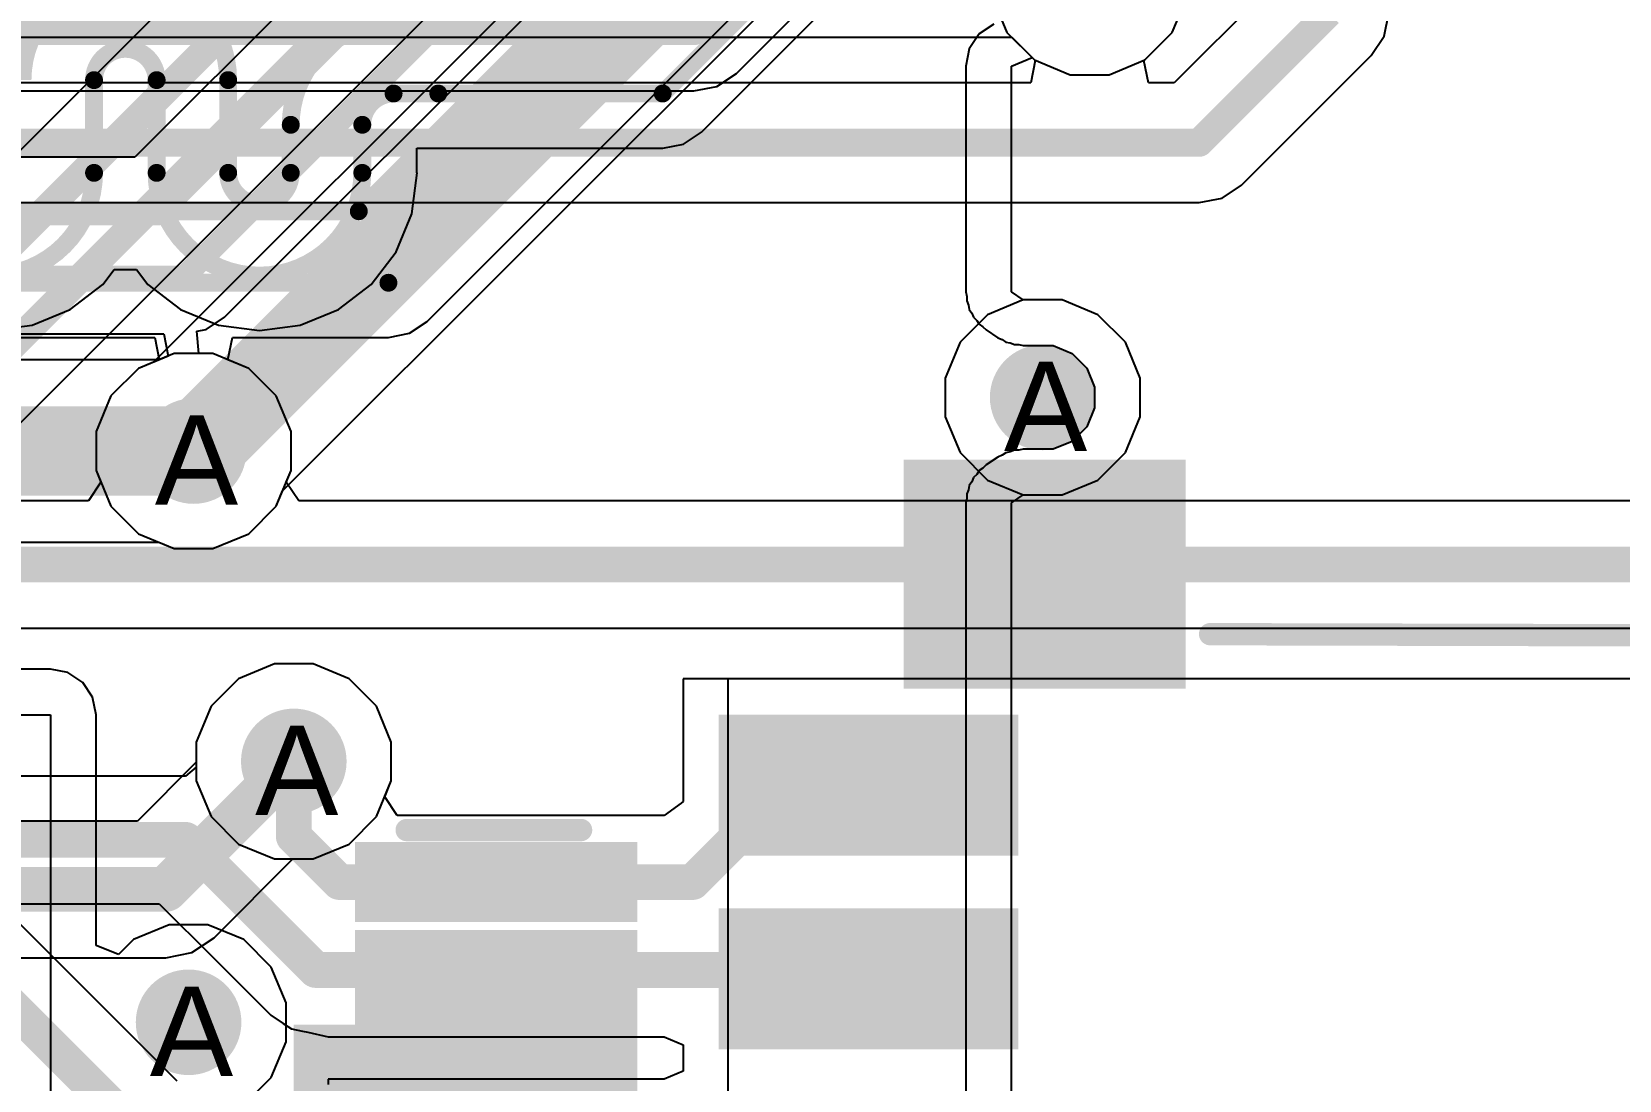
# Model space of a CAD drawing. Header units: inches. Extents: x 0 to 5271, y 0 to 5417.
# Drawn here: x 130.17 to 139.19, y 66.3 to 72.26 of the extents above; entities that cross this region are included whole.
import ezdxf

# ---------------------------------------------------------------- set-up
doc = ezdxf.new("R2010")
doc.units = ezdxf.units.IN
for name, color, linetype in [('Bottom Layer', 5, 'Continuous'), ('Bottom Overlay', 54, 'Continuous'), ('Bottom Paste', 16, 'Continuous'), ('Bottom Solder', 6, 'Continuous'), ('Drill Drawing', 1, 'Continuous'), ('L2_GND1', 16, 'Continuous'), ('L3_SIG1', 76, 'Continuous'), ('L4_PWR', 90, 'Continuous'), ('L5_GND2', 156, 'Continuous'), ('L6_SIG2', 130, 'Continuous'), ('L7_GND3', 216, 'Continuous'), ('Top Layer', 1, 'Continuous'), ('Via Holes', 16, 'Continuous')]:
    doc.layers.add(name, color=color, linetype=linetype)
doc.styles.add('Arial', font='', dxfattribs={"height": 0.2})
doc.styles.get('Arial').set_extended_font_data('Arial')

# ---------------------------------------------------------------- blocks, each defined once
blk = doc.blocks.new('U_DFN2510_10_B_422')
at = {"layer": 'Bottom Layer'}
for points in [[(-0.7, 1.125), (-0.075, 1.125), (-0.075, 0.875), (-0.7, 0.875)], [(0.075, 1.125), (0.7, 1.125), (0.7, 0.875), (0.075, 0.875)], [(-0.7, 0.625), (-0.075, 0.625), (-0.075, 0.375), (-0.7, 0.375)], [(0.075, 0.625), (0.7, 0.625), (0.7, 0.375), (0.075, 0.375)], [(-0.7, 0.225), (-0.075, 0.225), (-0.075, -0.225), (-0.7, -0.225)], [(0.075, 0.225), (0.7, 0.225), (0.7, -0.225), (0.075, -0.225)], [(-0.7, -0.375), (-0.075, -0.375), (-0.075, -0.625), (-0.7, -0.625)], [(0.075, -0.375), (0.7, -0.375), (0.7, -0.625), (0.075, -0.625)], [(-0.7, -0.875), (-0.075, -0.875), (-0.075, -1.125), (-0.7, -1.125)], [(0.075, -0.875), (0.7, -0.875), (0.7, -1.125), (0.075, -1.125)]]:
    blk.add_hatch(color=5, dxfattribs=at).paths.add_polyline_path(points)
at = {"layer": 'Bottom Paste'}
for points in [[(-0.7, 1.125), (-0.075, 1.125), (-0.075, 0.875), (-0.7, 0.875)], [(0.075, 1.125), (0.7, 1.125), (0.7, 0.875), (0.075, 0.875)], [(-0.7, 0.625), (-0.075, 0.625), (-0.075, 0.375), (-0.7, 0.375)], [(0.075, 0.625), (0.7, 0.625), (0.7, 0.375), (0.075, 0.375)], [(-0.7, 0.225), (-0.075, 0.225), (-0.075, -0.225), (-0.7, -0.225)], [(0.075, 0.225), (0.7, 0.225), (0.7, -0.225), (0.075, -0.225)], [(-0.7, -0.375), (-0.075, -0.375), (-0.075, -0.625), (-0.7, -0.625)], [(0.075, -0.375), (0.7, -0.375), (0.7, -0.625), (0.075, -0.625)], [(-0.7, -0.875), (-0.075, -0.875), (-0.075, -1.125), (-0.7, -1.125)], [(0.075, -0.875), (0.7, -0.875), (0.7, -1.125), (0.075, -1.125)]]:
    blk.add_hatch(color=16, dxfattribs=at).paths.add_polyline_path(points)
at = {"layer": 'Bottom Solder'}
for points in [[(-0.8016, 1.2266), (0.0266, 1.2266), (0.0266, 0.7734), (-0.8016, 0.7734)], [(-0.0266, 1.2266), (0.8016, 1.2266), (0.8016, 0.7734), (-0.0266, 0.7734)], [(-0.8016, 0.7266), (0.0266, 0.7266), (0.0266, 0.2734), (-0.8016, 0.2734)], [(-0.0266, 0.7266), (0.8016, 0.7266), (0.8016, 0.2734), (-0.0266, 0.2734)], [(-0.8016, 0.3266), (0.0266, 0.3266), (0.0266, -0.3266), (-0.8016, -0.3266)], [(-0.0266, 0.3266), (0.8016, 0.3266), (0.8016, -0.3266), (-0.0266, -0.3266)], [(-0.8016, -0.2734), (0.0266, -0.2734), (0.0266, -0.7266), (-0.8016, -0.7266)], [(-0.0266, -0.2734), (0.8016, -0.2734), (0.8016, -0.7266), (-0.0266, -0.7266)], [(-0.8016, -0.7734), (0.0266, -0.7734), (0.0266, -1.2266), (-0.8016, -1.2266)], [(-0.0266, -0.7734), (0.8016, -0.7734), (0.8016, -1.2266), (-0.0266, -1.2266)]]:
    blk.add_hatch(color=6, dxfattribs=at).paths.add_polyline_path(points)
at = {"layer": 'Bottom Overlay'}
for points in [[(-0.508, 1.2954, 0.127, 0.127, 0), (0.4826, 1.2954, 0.127, 0.127, 0)], [(-1.0414, -1.1684, 0.2, 0.2, 0), (-1.0414, -0.8636, 0.2, 0.2, 0)], [(-1.0414, -0.8636, 0.2, 0.2, 0), (-0.889, -1.016, 0.2, 0.2, 0)], [(-1.0414, -1.1684, 0.2, 0.2, 0), (-0.889, -1.016, 0.2, 0.2, 0)], [(-0.508, -1.2954, 0.127, 0.127, 0), (0.4826, -1.2954, 0.127, 0.127, 0)]]:
    blk.add_lwpolyline(points, format="xyseb", dxfattribs=at)
for points in [[(-0.5398, 1.2954, 0.0635, 0.0635, 1), (-0.4763, 1.2954, 0.0635, 0.0635, 1)], [(0.4508, 1.2954, 0.0635, 0.0635, 1), (0.5143, 1.2954, 0.0635, 0.0635, 1)], [(-1.0914, -0.8636, 0.1, 0.1, 1), (-0.9914, -0.8636, 0.1, 0.1, 1)], [(-1.0914, -0.8636, 0.1, 0.1, 1), (-0.9914, -0.8636, 0.1, 0.1, 1)], [(-0.939, -1.016, 0.1, 0.1, 1), (-0.839, -1.016, 0.1, 0.1, 1)], [(-0.939, -1.016, 0.1, 0.1, 1), (-0.839, -1.016, 0.1, 0.1, 1)], [(-1.0914, -1.1684, 0.1, 0.1, 1), (-0.9914, -1.1684, 0.1, 0.1, 1)], [(-1.0914, -1.1684, 0.1, 0.1, 1), (-0.9914, -1.1684, 0.1, 0.1, 1)], [(-0.5398, -1.2954, 0.0635, 0.0635, 1), (-0.4763, -1.2954, 0.0635, 0.0635, 1)], [(0.4508, -1.2954, 0.0635, 0.0635, 1), (0.5143, -1.2954, 0.0635, 0.0635, 1)]]:
    blk.add_lwpolyline(points, format="xyseb", close=True, dxfattribs=at)
blk = doc.blocks.new('TF_01A_B_532')
at = {"layer": 'Bottom Layer'}
for points in [[(-8.354, -3.55), (-7.154, -3.55), (-7.154, -5.05), (-8.354, -5.05)], [(-6.9038, -4.5), (-6.2038, -4.5), (-6.2038, -6.1), (-6.9038, -6.1)], [(-5.804, -4.5), (-5.104, -4.5), (-5.104, -6.1), (-5.804, -6.1)]]:
    blk.add_hatch(color=5, dxfattribs=at).paths.add_polyline_path(points)
at = {"layer": 'Bottom Paste'}
for points in [[(-8.354, -3.55), (-7.154, -3.55), (-7.154, -5.05), (-8.354, -5.05)], [(-6.9038, -4.5), (-6.2038, -4.5), (-6.2038, -6.1), (-6.9038, -6.1)], [(-5.804, -4.5), (-5.104, -4.5), (-5.104, -6.1), (-5.804, -6.1)]]:
    blk.add_hatch(color=16, dxfattribs=at).paths.add_polyline_path(points)
at = {"layer": 'Bottom Solder'}
for points in [[(-8.4048, -3.4992), (-7.1032, -3.4992), (-7.1032, -5.1008), (-8.4048, -5.1008)], [(-6.9546, -4.4492), (-6.153, -4.4492), (-6.153, -6.1508), (-6.9546, -6.1508)], [(-5.8548, -4.4492), (-5.0532, -4.4492), (-5.0532, -6.1508), (-5.8548, -6.1508)]]:
    blk.add_hatch(color=6, dxfattribs=at).paths.add_polyline_path(points)
at = {"layer": 'Bottom Overlay'}
blk.add_lwpolyline([(-7.4126, -3.3594, 0.127, 0.127, 0), (-7.3938, 4.018, 0.127, 0.127, 0)], format="xyseb", dxfattribs=at)
blk.add_lwpolyline([(-7.4444, -3.3594, 0.0635, 0.0635, 1), (-7.3809, -3.3594, 0.0635, 0.0635, 1)], format="xyseb", close=True, dxfattribs=at)

msp = doc.modelspace()

# ---------------------------------------------------------------- hatches: boundary and pattern name
at = {"layer": 'Bottom Layer'}
h = msp.add_hatch(color=5, dxfattribs=at)
edge = h.paths.add_edge_path()
edge.add_arc((135.9154, 70.1802), 0.3, 0, 360)
h = msp.add_hatch(color=5, dxfattribs=at)
edge = h.paths.add_edge_path()
edge.add_arc((131.0913, 69.8754), 0.3, 0, 360)
h = msp.add_hatch(color=5, dxfattribs=at)
edge = h.paths.add_edge_path()
edge.add_arc((131.6607, 68.1116), 0.3, 0, 360)
h = msp.add_hatch(color=5, dxfattribs=at)
edge = h.paths.add_edge_path()
edge.add_arc((131.063, 66.6288), 0.3, 0, 360)
msp.add_hatch(color=5, dxfattribs=at).paths.add_polyline_path([(131.6607, 66.2333), (133.1976, 66.2333), (133.1976, 66.6149), (131.6607, 66.6149)])
at = {"layer": 'L2_GND1'}
h = msp.add_hatch(color=16, dxfattribs=at)
edge = h.paths.add_edge_path()
edge.add_arc((135.9154, 70.1802), 0.3, 0, 360)
h = msp.add_hatch(color=16, dxfattribs=at)
edge = h.paths.add_edge_path()
edge.add_arc((131.0913, 69.8754), 0.3, 0, 360)
h = msp.add_hatch(color=16, dxfattribs=at)
edge = h.paths.add_edge_path()
edge.add_arc((131.6607, 68.1116), 0.3, 0, 360)
h = msp.add_hatch(color=16, dxfattribs=at)
edge = h.paths.add_edge_path()
edge.add_arc((131.063, 66.6288), 0.3, 0, 360)
at = {"layer": 'L3_SIG1'}
h = msp.add_hatch(color=76, dxfattribs=at)
edge = h.paths.add_edge_path()
edge.add_arc((135.9154, 70.1802), 0.3, 0, 360)
h = msp.add_hatch(color=76, dxfattribs=at)
edge = h.paths.add_edge_path()
edge.add_arc((131.0913, 69.8754), 0.3, 0, 360)
h = msp.add_hatch(color=76, dxfattribs=at)
edge = h.paths.add_edge_path()
edge.add_arc((131.6607, 68.1116), 0.3, 0, 360)
h = msp.add_hatch(color=76, dxfattribs=at)
edge = h.paths.add_edge_path()
edge.add_arc((131.063, 66.6288), 0.3, 0, 360)
at = {"layer": 'L4_PWR'}
h = msp.add_hatch(color=90, dxfattribs=at)
edge = h.paths.add_edge_path()
edge.add_arc((135.9154, 70.1802), 0.3, 0, 360)
h = msp.add_hatch(color=90, dxfattribs=at)
edge = h.paths.add_edge_path()
edge.add_arc((131.0913, 69.8754), 0.3, 0, 360)
h = msp.add_hatch(color=90, dxfattribs=at)
edge = h.paths.add_edge_path()
edge.add_arc((131.6607, 68.1116), 0.3, 0, 360)
h = msp.add_hatch(color=90, dxfattribs=at)
edge = h.paths.add_edge_path()
edge.add_arc((131.063, 66.6288), 0.3, 0, 360)
at = {"layer": 'L5_GND2'}
h = msp.add_hatch(color=156, dxfattribs=at)
edge = h.paths.add_edge_path()
edge.add_arc((135.9154, 70.1802), 0.3, 0, 360)
h = msp.add_hatch(color=156, dxfattribs=at)
edge = h.paths.add_edge_path()
edge.add_arc((131.0913, 69.8754), 0.3, 0, 360)
h = msp.add_hatch(color=156, dxfattribs=at)
edge = h.paths.add_edge_path()
edge.add_arc((131.6607, 68.1116), 0.3, 0, 360)
h = msp.add_hatch(color=156, dxfattribs=at)
edge = h.paths.add_edge_path()
edge.add_arc((131.063, 66.6288), 0.3, 0, 360)
at = {"layer": 'L6_SIG2'}
h = msp.add_hatch(color=130, dxfattribs=at)
edge = h.paths.add_edge_path()
edge.add_arc((135.9154, 70.1802), 0.3, 0, 360)
h = msp.add_hatch(color=130, dxfattribs=at)
edge = h.paths.add_edge_path()
edge.add_arc((131.0913, 69.8754), 0.3, 0, 360)
h = msp.add_hatch(color=130, dxfattribs=at)
edge = h.paths.add_edge_path()
edge.add_arc((131.6607, 68.1116), 0.3, 0, 360)
h = msp.add_hatch(color=130, dxfattribs=at)
edge = h.paths.add_edge_path()
edge.add_arc((131.063, 66.6288), 0.3, 0, 360)
at = {"layer": 'L7_GND3'}
h = msp.add_hatch(color=216, dxfattribs=at)
edge = h.paths.add_edge_path()
edge.add_arc((135.9154, 70.1802), 0.3, 0, 360)
h = msp.add_hatch(color=216, dxfattribs=at)
edge = h.paths.add_edge_path()
edge.add_arc((131.0913, 69.8754), 0.3, 0, 360)
h = msp.add_hatch(color=216, dxfattribs=at)
edge = h.paths.add_edge_path()
edge.add_arc((131.6607, 68.1116), 0.3, 0, 360)
h = msp.add_hatch(color=216, dxfattribs=at)
edge = h.paths.add_edge_path()
edge.add_arc((131.063, 66.6288), 0.3, 0, 360)
at = {"layer": 'Top Layer'}
h = msp.add_hatch(color=1, dxfattribs=at)
edge = h.paths.add_edge_path()
edge.add_arc((135.9154, 70.1802), 0.3, 0, 360)
h = msp.add_hatch(color=1, dxfattribs=at)
edge = h.paths.add_edge_path()
edge.add_arc((131.0913, 69.8754), 0.3, 0, 360)
h = msp.add_hatch(color=1, dxfattribs=at)
edge = h.paths.add_edge_path()
edge.add_arc((131.6607, 68.1116), 0.3, 0, 360)
h = msp.add_hatch(color=1, dxfattribs=at)
edge = h.paths.add_edge_path()
edge.add_arc((131.063, 66.6288), 0.3, 0, 360)
at = {"layer": 'Via Holes'}
h = msp.add_hatch(color=7, dxfattribs=at)
edge = h.paths.add_edge_path()
edge.add_arc((135.9154, 70.1802), 0.15, 0, 360)
h = msp.add_hatch(color=7, dxfattribs=at)
edge = h.paths.add_edge_path()
edge.add_arc((131.0913, 69.8754), 0.15, 0, 360)
h = msp.add_hatch(color=7, dxfattribs=at)
edge = h.paths.add_edge_path()
edge.add_arc((131.6607, 68.1116), 0.15, 0, 360)
h = msp.add_hatch(color=7, dxfattribs=at)
edge = h.paths.add_edge_path()
edge.add_arc((131.063, 66.6288), 0.15, 0, 360)

# ---------------------------------------------------------------- linework, layer by layer
at = {"layer": 'Bottom Layer'}
for p, q in [((135.628, 72.4576), (135.7123, 72.254)), ((136.6516, 72.254), (136.736, 72.4576)), ((135.7123, 72.254), (135.8682, 72.0981)), ((136.4958, 72.0981), (136.6516, 72.254)), ((135.8682, 72.0981), (136.0718, 72.0138)), ((136.2922, 72.0138), (136.4958, 72.0981)), ((136.0718, 72.0138), (136.2922, 72.0138)), ((130.8941, 70.3934), (129.4496, 70.3934)), ((130.9811, 70.4294), (130.8941, 70.3934)), ((131.2015, 70.4294), (130.9811, 70.4294)), ((131.4051, 70.3451), (131.2015, 70.4294)), ((131.561, 70.1892), (131.4051, 70.3451)), ((131.6453, 69.9856), (131.561, 70.1892)), ((131.6453, 69.7652), (131.6453, 69.9856)), ((131.561, 69.5616), (131.6453, 69.7652)), ((131.4051, 69.4057), (131.561, 69.5616)), ((129.235, 69.3574), (130.8941, 69.3574)), ((130.8941, 69.3574), (130.9811, 69.3214)), ((131.2015, 69.3214), (131.4051, 69.4057)), ((130.9811, 69.3214), (131.2015, 69.3214)), ((131.5505, 68.6656), (131.3469, 68.5812)), ((131.7709, 68.6656), (131.5505, 68.6656)), ((131.9746, 68.5812), (131.7709, 68.6656)), ((131.3469, 68.5812), (131.1911, 68.4254)), ((132.1304, 68.4254), (131.9746, 68.5812)), ((149.741, 68.5799), (133.8722, 68.5799)), ((133.8722, 68.5799), (133.8722, 67.8846)), ((150, 68.5799), (134.1262, 68.5799)), ((134.1262, 68.5799), (134.1262, 53.0937)), ((131.1911, 68.4254), (131.1067, 68.2218)), ((132.2147, 68.2218), (132.1304, 68.4254)), ((131.1067, 68.2218), (131.1067, 68.0779)), ((132.2147, 68.0014), (132.2147, 68.2218)), ((131.0461, 68.0282), (129.7149, 68.0282)), ((131.1067, 68.0779), (131.0461, 68.0282)), ((131.0461, 68.0282), (131.0461, 68.0282)), ((132.1771, 67.9105), (132.2147, 68.0014)), ((132.2477, 67.8049), (132.1771, 67.9105)), ((133.8622, 67.8746), (133.7641, 67.8049)), ((133.8722, 67.8846), (133.8622, 67.8746)), ((133.7641, 67.8049), (132.2477, 67.8049)), ((108.786, 67.303), (130.896, 67.303)), ((130.896, 67.303), (131.2121, 66.9869)), ((131.2121, 66.9869), (131.5293, 66.6696)), ((131.5293, 66.6696), (131.5293, 66.6696)), ((131.5293, 66.6696), (131.5294, 66.6696)), ((131.5294, 66.6696), (131.6009, 66.6218)), ((131.6009, 66.6218), (131.647, 66.591)), ((131.647, 66.591), (131.647, 66.591)), ((131.647, 66.591), (131.647, 66.591)), ((131.647, 66.591), (131.7099, 66.5785)), ((131.7099, 66.5785), (131.7397, 66.5725)), ((131.7397, 66.5725), (131.8561, 66.547)), ((131.8561, 66.547), (131.8561, 66.547)), ((131.8561, 66.547), (133.7641, 66.547)), ((133.7641, 66.547), (133.7641, 66.547)), ((133.7641, 66.547), (133.7641, 66.547)), ((133.7641, 66.547), (133.7641, 66.547)), ((133.7641, 66.547), (133.8722, 66.5013)), ((133.8722, 66.5013), (133.8722, 66.3506)), ((133.7641, 66.305), (131.8561, 66.305)), ((131.8561, 66.305), (131.8561, 66.2759)), ((133.8722, 66.3506), (133.7641, 66.305)), ((133.7641, 66.305), (133.7641, 66.305)), ((133.7641, 66.305), (133.7641, 66.305)), ((133.7641, 66.305), (133.7641, 66.305))]:
    msp.add_line(p, q, dxfattribs=at)
for points in [[(129.235, 69.8754, 0.508, 0.508, 0), (131.0913, 69.8754, 0.508, 0.508, 0)], [(131.6607, 67.6848, 0.2032, 0.2032, 0), (131.6607, 68.1116, 0.2032, 0.2032, 0)], [(133.9263, 67.4259, 0.2032, 0.2032, 0), (134.4762, 67.9758, 0.2032, 0.2032, 0)], [(134.4762, 67.9758, 0.2032, 0.2032, 0), (134.9262, 67.9758, 0.2032, 0.2032, 0)], [(108.6358, 67.6656, 0.2032, 0.2032, 0), (131.0461, 67.6656, 0.2032, 0.2032, 0)], [(131.0461, 67.6656, 0.2032, 0.2032, 0), (131.4685, 67.2432, 0.2032, 0.2032, 0)], [(131.6607, 67.6848, 0.2032, 0.2032, 0), (131.9196, 67.4259, 0.2032, 0.2032, 0)], [(131.9196, 67.4259, 0.2032, 0.2032, 0), (132.4226, 67.4259, 0.2032, 0.2032, 0)], [(132.4226, 67.4259, 0.2032, 0.2032, 0), (133.1976, 67.4259, 0.2032, 0.2032, 0)], [(133.1976, 67.4259, 0.2032, 0.2032, 0), (133.9263, 67.4259, 0.2032, 0.2032, 0)], [(131.4685, 67.2432, 0.2032, 0.2032, 0), (131.7857, 66.926, 0.2032, 0.2032, 0)], [(131.7857, 66.926, 0.2032, 0.2032, 0), (132.4226, 66.926, 0.2032, 0.2032, 0)], [(132.4226, 66.926, 0.2032, 0.2032, 0), (133.1976, 66.926, 0.2032, 0.2032, 0)], [(133.1976, 66.926, 0.2032, 0.2032, 0), (134.8762, 66.926, 0.2032, 0.2032, 0)], [(134.8762, 66.926, 0.2032, 0.2032, 0), (134.9262, 66.876, 0.2032, 0.2032, 0)]]:
    msp.add_lwpolyline(points, format="xyseb", dxfattribs=at)
for points in [[(130.9643, 69.8754, 0.254, 0.254, 1), (131.2183, 69.8754, 0.254, 0.254, 1)], [(131.6099, 68.1116, 0.1016, 0.1016, 1), (131.7115, 68.1116, 0.1016, 0.1016, 1)], [(134.4254, 67.9758, 0.1016, 0.1016, 1), (134.527, 67.9758, 0.1016, 0.1016, 1)], [(134.4254, 67.9758, 0.1016, 0.1016, 1), (134.527, 67.9758, 0.1016, 0.1016, 1)], [(134.8754, 67.9758, 0.1016, 0.1016, 1), (134.977, 67.9758, 0.1016, 0.1016, 1)], [(130.9953, 67.6656, 0.1016, 0.1016, 1), (131.0969, 67.6656, 0.1016, 0.1016, 1)], [(130.9953, 67.6656, 0.1016, 0.1016, 1), (131.0969, 67.6656, 0.1016, 0.1016, 1)], [(131.6099, 67.6848, 0.1016, 0.1016, 1), (131.7115, 67.6848, 0.1016, 0.1016, 1)], [(131.6099, 67.6848, 0.1016, 0.1016, 1), (131.7115, 67.6848, 0.1016, 0.1016, 1)], [(131.8688, 67.4259, 0.1016, 0.1016, 1), (131.9704, 67.4259, 0.1016, 0.1016, 1)], [(131.8688, 67.4259, 0.1016, 0.1016, 1), (131.9704, 67.4259, 0.1016, 0.1016, 1)], [(132.3718, 67.4259, 0.1016, 0.1016, 1), (132.4734, 67.4259, 0.1016, 0.1016, 1)], [(132.3718, 67.4259, 0.1016, 0.1016, 1), (132.4734, 67.4259, 0.1016, 0.1016, 1)], [(133.1468, 67.4259, 0.1016, 0.1016, 1), (133.2484, 67.4259, 0.1016, 0.1016, 1)], [(133.1468, 67.4259, 0.1016, 0.1016, 1), (133.2484, 67.4259, 0.1016, 0.1016, 1)], [(133.8755, 67.4259, 0.1016, 0.1016, 1), (133.9771, 67.4259, 0.1016, 0.1016, 1)], [(133.8755, 67.4259, 0.1016, 0.1016, 1), (133.9771, 67.4259, 0.1016, 0.1016, 1)], [(131.4177, 67.2432, 0.1016, 0.1016, 1), (131.5193, 67.2432, 0.1016, 0.1016, 1)], [(131.4177, 67.2432, 0.1016, 0.1016, 1), (131.5193, 67.2432, 0.1016, 0.1016, 1)], [(131.7349, 66.926, 0.1016, 0.1016, 1), (131.8365, 66.926, 0.1016, 0.1016, 1)], [(131.7349, 66.926, 0.1016, 0.1016, 1), (131.8365, 66.926, 0.1016, 0.1016, 1)], [(132.3718, 66.926, 0.1016, 0.1016, 1), (132.4734, 66.926, 0.1016, 0.1016, 1)], [(132.3718, 66.926, 0.1016, 0.1016, 1), (132.4734, 66.926, 0.1016, 0.1016, 1)], [(133.1468, 66.926, 0.1016, 0.1016, 1), (133.2484, 66.926, 0.1016, 0.1016, 1)], [(133.1468, 66.926, 0.1016, 0.1016, 1), (133.2484, 66.926, 0.1016, 0.1016, 1)], [(134.8254, 66.926, 0.1016, 0.1016, 1), (134.927, 66.926, 0.1016, 0.1016, 1)], [(134.8254, 66.926, 0.1016, 0.1016, 1), (134.927, 66.926, 0.1016, 0.1016, 1)], [(134.8754, 66.876, 0.1016, 0.1016, 1), (134.977, 66.876, 0.1016, 0.1016, 1)]]:
    msp.add_lwpolyline(points, format="xyseb", close=True, dxfattribs=at)
at = {"layer": 'L2_GND1'}
for p, q in [((132.418, 70.6121), (135.3613, 73.5554)), ((136.6516, 72.254), (136.736, 72.4576)), ((135.5545, 72.2459), (135.4983, 72.1619)), ((135.6385, 72.302), (135.5545, 72.2459)), ((136.4958, 72.0981), (136.6516, 72.254)), ((135.4983, 72.1619), (135.4786, 72.0628)), ((135.4786, 72.0628), (135.4786, 70.7794)), ((135.7376, 72.0628), (135.8549, 72.1114)), ((135.7376, 70.7794), (135.7376, 72.0628)), ((135.8549, 72.1114), (135.8682, 72.0981)), ((135.8682, 72.0981), (136.0718, 72.0138)), ((136.2922, 72.0138), (136.4958, 72.0981)), ((136.0718, 72.0138), (136.2922, 72.0138)), ((135.4786, 70.7794), (135.4836, 70.7544)), ((135.4836, 70.7544), (135.4836, 70.7288)), ((135.4836, 70.7288), (135.4934, 70.7053)), ((135.8052, 70.7342), (135.7376, 70.7794)), ((136.0256, 70.7342), (135.8052, 70.7342)), ((136.2292, 70.6499), (136.0256, 70.7342)), ((135.4934, 70.7053), (135.4983, 70.6803)), ((135.4983, 70.6803), (135.5125, 70.6591)), ((135.5125, 70.6591), (135.5223, 70.6355)), ((135.5223, 70.6355), (135.5403, 70.6175)), ((136.3851, 70.494), (136.2292, 70.6499)), ((132.1983, 70.5211), (132.3172, 70.5448)), ((132.3172, 70.5448), (132.418, 70.6121)), ((135.5403, 70.6175), (135.5545, 70.5962)), ((135.5545, 70.5962), (135.5757, 70.5821)), ((135.5757, 70.5821), (135.5937, 70.564)), ((135.5937, 70.564), (135.6613, 70.5189)), ((127.1068, 70.5211), (130.8707, 70.5211)), ((130.8707, 70.5211), (130.8959, 70.3941)), ((131.2867, 70.3941), (131.312, 70.5211)), ((131.312, 70.5211), (132.1983, 70.5211)), ((135.6613, 70.5189), (135.6849, 70.5091)), ((135.6849, 70.5091), (135.7061, 70.4949)), ((135.7061, 70.4949), (135.7311, 70.49)), ((135.7311, 70.49), (135.7547, 70.4802)), ((135.7547, 70.4802), (135.7802, 70.4802)), ((135.7802, 70.4802), (135.8052, 70.4752)), ((135.8052, 70.4752), (135.9741, 70.4752)), ((135.9741, 70.4752), (136.0825, 70.4303)), ((136.4694, 70.2904), (136.3851, 70.494)), ((130.8959, 70.3941), (130.7775, 70.3451)), ((131.4051, 70.3451), (131.2867, 70.3941)), ((136.0825, 70.4303), (136.1655, 70.3473)), ((130.7775, 70.3451), (130.6217, 70.1892)), ((131.561, 70.1892), (131.4051, 70.3451)), ((136.1655, 70.3473), (136.2104, 70.2389)), ((136.4694, 70.07), (136.4694, 70.2904)), ((130.6217, 70.1892), (130.5373, 69.9856)), ((131.6453, 69.9856), (131.561, 70.1892)), ((136.2104, 70.2389), (136.2104, 70.1215)), ((136.2104, 70.1215), (136.1655, 70.0131)), ((136.1655, 70.0131), (136.0825, 69.9301)), ((136.3851, 69.8664), (136.4694, 70.07)), ((130.5373, 69.9856), (130.5373, 69.7652)), ((131.6453, 69.7652), (131.6453, 69.9856)), ((136.0825, 69.9301), (135.9741, 69.8852)), ((135.6613, 69.8415), (135.5937, 69.7964)), ((135.6849, 69.8513), (135.6613, 69.8415)), ((135.7061, 69.8655), (135.6849, 69.8513)), ((135.7311, 69.8704), (135.7061, 69.8655)), ((135.7547, 69.8802), (135.7311, 69.8704)), ((135.7802, 69.8802), (135.7547, 69.8802)), ((135.8052, 69.8852), (135.7802, 69.8802)), ((135.9741, 69.8852), (135.8052, 69.8852)), ((136.2292, 69.7105), (136.3851, 69.8664)), ((130.5373, 69.7652), (130.6217, 69.5616)), ((131.561, 69.5616), (131.6453, 69.7652)), ((135.5223, 69.7249), (135.5125, 69.7013)), ((135.5403, 69.7429), (135.5223, 69.7249)), ((135.5545, 69.7642), (135.5403, 69.7429)), ((135.5757, 69.7783), (135.5545, 69.7642)), ((135.5937, 69.7964), (135.5757, 69.7783)), ((135.4934, 69.6551), (135.4836, 69.6316)), ((135.4836, 69.6316), (135.4836, 69.606)), ((135.4983, 69.6801), (135.4934, 69.6551)), ((135.5125, 69.7013), (135.4983, 69.6801)), ((136.0256, 69.6262), (136.2292, 69.7105)), ((130.6217, 69.5616), (130.7775, 69.4057)), ((131.4051, 69.4057), (131.561, 69.5616)), ((135.4836, 69.606), (135.4786, 69.581)), ((135.4786, 69.581), (135.4786, 65.2553)), ((135.7376, 69.581), (135.8052, 69.6262)), ((135.7376, 65.2553), (135.7376, 69.581)), ((135.8052, 69.6262), (136.0256, 69.6262)), ((130.7775, 69.4057), (130.9811, 69.3214)), ((131.2015, 69.3214), (131.4051, 69.4057)), ((130.9811, 69.3214), (131.2015, 69.3214)), ((131.5505, 68.6656), (131.3469, 68.5812)), ((131.7709, 68.6656), (131.5505, 68.6656)), ((131.9746, 68.5812), (131.7709, 68.6656)), ((131.3469, 68.5812), (131.1911, 68.4254)), ((132.1304, 68.4254), (131.9746, 68.5812)), ((131.1911, 68.4254), (131.1067, 68.2218)), ((132.2147, 68.2218), (132.1304, 68.4254)), ((131.1067, 68.2218), (131.1067, 68.0014)), ((132.2147, 68.0014), (132.2147, 68.2218)), ((131.1067, 68.0014), (131.1911, 67.7978)), ((132.1304, 67.7978), (132.2147, 68.0014)), ((131.1911, 67.7978), (131.3469, 67.6419)), ((131.9746, 67.6419), (132.1304, 67.7978)), ((131.3469, 67.6419), (131.5505, 67.5576)), ((131.5505, 67.5576), (131.7709, 67.5576)), ((131.7709, 67.5576), (131.9746, 67.6419))]:
    msp.add_line(p, q, dxfattribs=at)
for points in [[(132.0299, 71.2383, 0.1016, 0.1016, 0), (138.3389, 77.5472, 0.1016, 0.1016, 0)], [(132.1983, 70.8319, 0.1016, 0.1016, 0), (138.5072, 77.1408, 0.1016, 0.1016, 0)], [(110.1638, 71.2383, 0.1016, 0.1016, 0), (132.0299, 71.2383, 0.1016, 0.1016, 0)], [(110.1307, 70.8319, 0.1016, 0.1016, 0), (132.1983, 70.8319, 0.1016, 0.1016, 0)]]:
    msp.add_lwpolyline(points, format="xyseb", dxfattribs=at)
for points in [[(132.0045, 71.2383, 0.0508, 0.0508, 1), (132.0553, 71.2383, 0.0508, 0.0508, 1)], [(132.0045, 71.2383, 0.0508, 0.0508, 1), (132.0553, 71.2383, 0.0508, 0.0508, 1)], [(132.1729, 70.8319, 0.0508, 0.0508, 1), (132.2237, 70.8319, 0.0508, 0.0508, 1)], [(132.1729, 70.8319, 0.0508, 0.0508, 1), (132.2237, 70.8319, 0.0508, 0.0508, 1)]]:
    msp.add_lwpolyline(points, format="xyseb", close=True, dxfattribs=at)
at = {"layer": 'L3_SIG1'}
for p, q in [((136.6516, 72.254), (136.736, 72.4576)), ((137.2001, 72.5058), (136.6632, 71.9689)), ((137.856, 72.2341), (137.8819, 72.3646)), ((136.4958, 72.0981), (136.6516, 72.254)), ((112.2975, 72.2269), (135.7394, 72.2269)), ((135.7394, 72.2269), (135.8682, 72.0981)), ((137.7821, 72.1235), (137.856, 72.2341)), ((135.8735, 72.0959), (135.8482, 71.9689)), ((135.8682, 72.0981), (135.8735, 72.0959)), ((136.4905, 72.0959), (136.4958, 72.0981)), ((136.5157, 71.9689), (136.4905, 72.0959)), ((137.0455, 71.3869), (137.7821, 72.1235)), ((135.8482, 71.9689), (113.9323, 71.9689)), ((136.6632, 71.9689), (136.5157, 71.9689)), ((136.9349, 71.313), (137.0455, 71.3869)), ((114.0735, 71.2871), (136.8044, 71.2871)), ((136.8044, 71.2871), (136.9349, 71.313)), ((130.9811, 70.4294), (130.7775, 70.3451)), ((131.2015, 70.4294), (130.9811, 70.4294)), ((131.4051, 70.3451), (131.2015, 70.4294)), ((130.7775, 70.3451), (130.6217, 70.1892)), ((131.561, 70.1892), (131.4051, 70.3451)), ((130.6217, 70.1892), (130.5373, 69.9856)), ((131.6453, 69.9856), (131.561, 70.1892)), ((130.5373, 69.9856), (130.5373, 69.7652)), ((131.6453, 69.7652), (131.6453, 69.9856)), ((130.5373, 69.7652), (130.6217, 69.5616)), ((131.561, 69.5616), (131.6453, 69.7652)), ((130.6217, 69.5616), (130.7775, 69.4057)), ((131.4051, 69.4057), (131.561, 69.5616)), ((130.7775, 69.4057), (130.9811, 69.3214)), ((131.2015, 69.3214), (131.4051, 69.4057)), ((130.9811, 69.3214), (131.2015, 69.3214)), ((131.5505, 68.6656), (131.3469, 68.5812)), ((131.7709, 68.6656), (131.5505, 68.6656)), ((131.9746, 68.5812), (131.7709, 68.6656)), ((131.3469, 68.5812), (131.1911, 68.4254)), ((132.1304, 68.4254), (131.9746, 68.5812)), ((131.1911, 68.4254), (131.1067, 68.2218)), ((132.2147, 68.2218), (132.1304, 68.4254)), ((131.1067, 68.2218), (131.1067, 68.0014)), ((132.2147, 68.0014), (132.2147, 68.2218)), ((131.1067, 68.0014), (131.1911, 67.7978)), ((132.1304, 67.7978), (132.2147, 68.0014)), ((131.1911, 67.7978), (131.3469, 67.6419)), ((131.9746, 67.6419), (132.1304, 67.7978)), ((130.9982, 66.2938), (129.6475, 67.6445)), ((131.3469, 67.6419), (131.5505, 67.5576)), ((131.5505, 67.5576), (131.7709, 67.5576)), ((131.7709, 67.5576), (131.9746, 67.6419))]:
    msp.add_line(p, q, dxfattribs=at)
for points in [[(136.8044, 71.628, 0.1608, 0.1608, 0), (137.541, 72.3646, 0.1608, 0.1608, 0)], [(113.9323, 71.628, 0.1608, 0.1608, 0), (136.8044, 71.628, 0.1608, 0.1608, 0)], [(129.285, 67.4943, 0.2032, 0.2032, 0), (131.0395, 65.7398, 0.2032, 0.2032, 0)]]:
    msp.add_lwpolyline(points, format="xyseb", dxfattribs=at)
msp.add_lwpolyline([(136.7642, 71.628, 0.0804, 0.0804, 1), (136.8446, 71.628, 0.0804, 0.0804, 1)], format="xyseb", close=True, dxfattribs=at)
msp.add_lwpolyline([(136.7642, 71.628, 0.0804, 0.0804, 1), (136.8446, 71.628, 0.0804, 0.0804, 1)], format="xyseb", close=True, dxfattribs=at)
at = {"layer": 'L4_PWR'}
for p, q in [((135.628, 72.4576), (135.7123, 72.254)), ((136.6516, 72.254), (136.736, 72.4576)), ((135.7123, 72.254), (135.8682, 72.0981)), ((136.4958, 72.0981), (136.6516, 72.254)), ((135.8682, 72.0981), (136.0718, 72.0138)), ((136.2922, 72.0138), (136.4958, 72.0981)), ((136.0718, 72.0138), (136.2922, 72.0138)), ((135.8052, 70.7342), (135.6016, 70.6499)), ((136.0256, 70.7342), (135.8052, 70.7342)), ((136.2292, 70.6499), (136.0256, 70.7342)), ((135.6016, 70.6499), (135.4457, 70.494)), ((136.3851, 70.494), (136.2292, 70.6499)), ((135.4457, 70.494), (135.3614, 70.2904)), ((136.4694, 70.2904), (136.3851, 70.494)), ((135.3614, 70.2904), (135.3614, 70.07)), ((136.4694, 70.07), (136.4694, 70.2904)), ((135.3614, 70.07), (135.4457, 69.8664)), ((136.3851, 69.8664), (136.4694, 70.07)), ((135.4457, 69.8664), (135.6016, 69.7105)), ((136.2292, 69.7105), (136.3851, 69.8664)), ((135.6016, 69.7105), (135.8052, 69.6262)), ((136.0256, 69.6262), (136.2292, 69.7105)), ((135.8052, 69.6262), (136.0256, 69.6262)), ((130.2782, 68.6358), (129.839, 68.6358)), ((130.3773, 68.6161), (130.2782, 68.6358)), ((131.5505, 68.6656), (131.3469, 68.5812)), ((131.7709, 68.6656), (131.5505, 68.6656)), ((131.9746, 68.5812), (131.7709, 68.6656)), ((130.4614, 68.5599), (130.3773, 68.6161)), ((130.5175, 68.4759), (130.4614, 68.5599)), ((131.3469, 68.5812), (131.1911, 68.4254)), ((132.1304, 68.4254), (131.9746, 68.5812)), ((130.5372, 68.3768), (130.5175, 68.4759)), ((129.8082, 68.3768), (130.2782, 68.3768)), ((130.2782, 68.3768), (130.2782, 62.076)), ((130.5372, 67.0662), (130.5372, 68.3768)), ((131.1911, 68.4254), (131.1067, 68.2218)), ((132.2147, 68.2218), (132.1304, 68.4254)), ((131.1067, 68.2218), (131.1067, 68.0014)), ((132.2147, 68.0014), (132.2147, 68.2218)), ((131.1067, 68.0014), (131.1911, 67.7978)), ((132.1304, 67.7978), (132.2147, 68.0014)), ((131.1911, 67.7978), (131.3469, 67.6419)), ((131.9746, 67.6419), (132.1304, 67.7978)), ((131.3469, 67.6419), (131.5505, 67.5576)), ((131.5505, 67.5576), (131.7709, 67.5576)), ((131.7709, 67.5576), (131.9746, 67.6419)), ((130.9528, 67.1828), (130.7491, 67.0985)), ((131.1732, 67.1828), (130.9528, 67.1828)), ((131.3768, 67.0985), (131.1732, 67.1828)), ((130.6642, 67.0136), (130.5372, 67.0662)), ((130.7491, 67.0985), (130.6642, 67.0136)), ((131.5326, 66.9427), (131.3768, 67.0985)), ((131.617, 66.739), (131.5326, 66.9427)), ((131.617, 66.5187), (131.617, 66.739)), ((131.5326, 66.315), (131.617, 66.5187)), ((131.3902, 66.1726), (131.5326, 66.315))]:
    msp.add_line(p, q, dxfattribs=at)
at = {"layer": 'L5_GND2'}
for p, q in [((131.2675, 70.6371), (138.9312, 78.3008)), ((134.2488, 75.0369), (130.7572, 71.5453)), ((135.628, 72.4576), (135.7123, 72.254)), ((136.6516, 72.254), (136.736, 72.4576)), ((135.7123, 72.254), (135.8682, 72.0981)), ((136.4958, 72.0981), (136.6516, 72.254)), ((135.8682, 72.0981), (136.0718, 72.0138)), ((136.2922, 72.0138), (136.4958, 72.0981)), ((136.0718, 72.0138), (136.2922, 72.0138)), ((130.7572, 71.5453), (97.4118, 71.5453)), ((131.1625, 70.5669), (131.2675, 70.6371)), ((127.0304, 70.5423), (130.9218, 70.5423)), ((130.9218, 70.5423), (130.947, 70.4153)), ((131.1096, 70.5564), (131.1625, 70.5669)), ((131.1221, 70.4294), (131.1096, 70.5564)), ((130.947, 70.4153), (130.7775, 70.3451)), ((131.2015, 70.4294), (131.1221, 70.4294)), ((131.4051, 70.3451), (131.2015, 70.4294)), ((130.7775, 70.3451), (130.6217, 70.1892)), ((131.561, 70.1892), (131.4051, 70.3451)), ((130.6217, 70.1892), (130.5373, 69.9856)), ((131.6453, 69.9856), (131.561, 70.1892)), ((130.5373, 69.9856), (130.5373, 69.7652)), ((131.6453, 69.7652), (131.6453, 69.9856)), ((130.5373, 69.7652), (130.6217, 69.5616)), ((131.561, 69.5616), (131.6453, 69.7652)), ((130.6217, 69.5616), (130.7775, 69.4057)), ((131.4051, 69.4057), (131.561, 69.5616)), ((130.7775, 69.4057), (130.9811, 69.3214)), ((131.2015, 69.3214), (131.4051, 69.4057)), ((130.9811, 69.3214), (131.2015, 69.3214)), ((131.5505, 68.6656), (131.3469, 68.5812)), ((131.7709, 68.6656), (131.5505, 68.6656)), ((131.9746, 68.5812), (131.7709, 68.6656)), ((131.3469, 68.5812), (131.1911, 68.4254)), ((132.1304, 68.4254), (131.9746, 68.5812)), ((131.1911, 68.4254), (131.1067, 68.2218)), ((132.2147, 68.2218), (132.1304, 68.4254)), ((131.1067, 68.2218), (131.1067, 68.0014)), ((132.2147, 68.0014), (132.2147, 68.2218)), ((131.1067, 68.0014), (131.1911, 67.7978)), ((132.1304, 67.7978), (132.2147, 68.0014)), ((131.1911, 67.7978), (131.3469, 67.6419)), ((131.9746, 67.6419), (132.1304, 67.7978)), ((131.3469, 67.6419), (131.5505, 67.5576)), ((131.5505, 67.5576), (131.7709, 67.5576)), ((131.7709, 67.5576), (131.9746, 67.6419))]:
    msp.add_line(p, q, dxfattribs=at)
for points in [[(130.8913, 71.2216, 0.127, 0.127, 0), (138.6812, 79.0115, 0.127, 0.127, 0)], [(131.0386, 70.866, 0.127, 0.127, 0), (138.8285, 78.6559, 0.127, 0.127, 0)], [(97.6531, 71.2216, 0.127, 0.127, 0), (130.8913, 71.2216, 0.127, 0.127, 0)], [(97.6531, 70.866, 0.127, 0.127, 0), (131.0386, 70.866, 0.127, 0.127, 0)]]:
    msp.add_lwpolyline(points, format="xyseb", dxfattribs=at)
for points in [[(130.8596, 71.2216, 0.0635, 0.0635, 1), (130.9231, 71.2216, 0.0635, 0.0635, 1)], [(130.8596, 71.2216, 0.0635, 0.0635, 1), (130.9231, 71.2216, 0.0635, 0.0635, 1)], [(131.0068, 70.866, 0.0635, 0.0635, 1), (131.0703, 70.866, 0.0635, 0.0635, 1)], [(131.0068, 70.866, 0.0635, 0.0635, 1), (131.0703, 70.866, 0.0635, 0.0635, 1)]]:
    msp.add_lwpolyline(points, format="xyseb", close=True, dxfattribs=at)
at = {"layer": 'L6_SIG2'}
for p, q in [((136.4134, 75.93), (130.8645, 70.3811)), ((131.597, 69.6486), (137.2976, 75.3492)), ((131.7292, 73.2072), (127.5144, 68.9923)), ((129.3032, 69.2326), (132.7021, 72.6315)), ((135.628, 72.4576), (135.7123, 72.254)), ((136.6516, 72.254), (136.736, 72.4576)), ((135.7123, 72.254), (135.8682, 72.0981)), ((136.4958, 72.0981), (136.6516, 72.254)), ((135.8682, 72.0981), (136.0718, 72.0138)), ((136.2922, 72.0138), (136.4958, 72.0981)), ((136.0718, 72.0138), (136.2922, 72.0138)), ((130.8645, 70.3811), (130.7775, 70.3451)), ((130.7775, 70.3451), (130.6217, 70.1892)), ((130.6217, 70.1892), (130.5373, 69.9856)), ((130.5373, 69.9856), (130.5373, 69.7652)), ((130.5373, 69.7652), (130.6217, 69.5616)), ((131.561, 69.5616), (131.597, 69.6486)), ((130.6217, 69.5616), (130.7775, 69.4057)), ((131.4051, 69.4057), (131.561, 69.5616)), ((130.7775, 69.4057), (130.9811, 69.3214)), ((131.2015, 69.3214), (131.4051, 69.4057)), ((130.9811, 69.3214), (131.2015, 69.3214)), ((131.5505, 68.6656), (131.3469, 68.5812)), ((131.7709, 68.6656), (131.5505, 68.6656)), ((131.9746, 68.5812), (131.7709, 68.6656)), ((131.3469, 68.5812), (131.1911, 68.4254)), ((132.1304, 68.4254), (131.9746, 68.5812)), ((131.1911, 68.4254), (131.1067, 68.2218)), ((132.2147, 68.2218), (132.1304, 68.4254)), ((131.1067, 68.2218), (131.1067, 68.107)), ((132.2147, 68.0014), (132.2147, 68.2218)), ((131.1067, 68.107), (130.7724, 67.7726)), ((132.1304, 67.7978), (132.2147, 68.0014)), ((130.7724, 67.7726), (128.0091, 67.7726)), ((131.9746, 67.6419), (132.1304, 67.7978)), ((131.208, 67.1094), (131.6561, 67.5576)), ((131.6561, 67.5576), (131.7709, 67.5576)), ((131.7709, 67.5576), (131.9746, 67.6419)), ((131.082, 67.0252), (131.208, 67.1094)), ((130.9333, 66.9957), (131.082, 67.0252)), ((126.9929, 66.9957), (130.9333, 66.9957))]:
    msp.add_line(p, q, dxfattribs=at)
for points in [[(131.0913, 69.8754, 0.508, 0.508, 0), (136.9314, 75.7155, 0.508, 0.508, 0)], [(127.6556, 68.6514, 0.1608, 0.1608, 0), (132.0702, 73.066, 0.1608, 0.1608, 0)], [(127.5703, 67.9819, 0.1608, 0.1608, 0), (132.461, 72.8726, 0.1608, 0.1608, 0)], [(130.9333, 67.3841, 0.254, 0.254, 0), (131.6607, 68.1116, 0.254, 0.254, 0)], [(126.832, 67.3841, 0.254, 0.254, 0), (130.9333, 67.3841, 0.254, 0.254, 0)]]:
    msp.add_lwpolyline(points, format="xyseb", dxfattribs=at)
for points in [[(130.9643, 69.8754, 0.254, 0.254, 1), (131.2183, 69.8754, 0.254, 0.254, 1)], [(131.5972, 68.1116, 0.127, 0.127, 1), (131.7242, 68.1116, 0.127, 0.127, 1)], [(130.8698, 67.3841, 0.127, 0.127, 1), (130.9968, 67.3841, 0.127, 0.127, 1)], [(130.8698, 67.3841, 0.127, 0.127, 1), (130.9968, 67.3841, 0.127, 0.127, 1)]]:
    msp.add_lwpolyline(points, format="xyseb", close=True, dxfattribs=at)
at = {"layer": 'L7_GND3'}
for p, q in [((133.9761, 71.6877), (137.6185, 75.33)), ((135.628, 72.4576), (135.7123, 72.254)), ((136.6516, 72.254), (136.736, 72.4576)), ((135.7123, 72.254), (135.8682, 72.0981)), ((136.4958, 72.0981), (136.6516, 72.254)), ((135.8682, 72.0981), (136.0718, 72.0138)), ((136.2922, 72.0138), (136.4958, 72.0981)), ((136.0718, 72.0138), (136.2922, 72.0138)), ((133.7564, 71.5966), (133.8753, 71.6203)), ((133.8753, 71.6203), (133.9761, 71.6877)), ((132.3605, 71.4565), (132.3605, 71.5966)), ((132.3605, 71.5966), (133.7564, 71.5966)), ((132.3317, 71.2244), (132.3622, 71.4565)), ((132.3622, 71.4565), (132.3605, 71.4565)), ((132.2421, 71.0082), (132.3317, 71.2244)), ((132.0996, 70.8225), (132.2421, 71.0082)), ((130.5756, 70.8225), (130.6401, 70.9065)), ((130.6401, 70.9065), (130.7671, 70.9065)), ((130.7671, 70.9065), (130.8315, 70.8225)), ((130.3899, 70.68), (130.5756, 70.8225)), ((130.8315, 70.8225), (131.0172, 70.68)), ((131.9139, 70.68), (132.0996, 70.8225)), ((130.1737, 70.5904), (130.3899, 70.68)), ((131.0172, 70.68), (131.2335, 70.5904)), ((131.6977, 70.5904), (131.9139, 70.68)), ((129.9416, 70.5598), (130.1737, 70.5904)), ((131.2335, 70.5904), (131.4656, 70.5598)), ((131.4656, 70.5598), (131.6977, 70.5904)), ((130.9811, 70.4294), (130.7775, 70.3451)), ((131.2015, 70.4294), (130.9811, 70.4294)), ((131.4051, 70.3451), (131.2015, 70.4294)), ((130.7775, 70.3451), (130.6217, 70.1892)), ((131.561, 70.1892), (131.4051, 70.3451)), ((130.6217, 70.1892), (130.5373, 69.9856)), ((131.6453, 69.9856), (131.561, 70.1892)), ((130.5373, 69.9856), (130.5373, 69.7652)), ((131.6453, 69.7652), (131.6453, 69.9856)), ((130.5373, 69.7652), (130.5648, 69.699)), ((131.6179, 69.699), (131.6453, 69.7652)), ((130.5648, 69.699), (130.4942, 69.5934)), ((131.6884, 69.5934), (131.6179, 69.699)), ((130.4942, 69.5934), (127.4968, 69.5934)), ((140.1752, 69.5934), (131.6884, 69.5934)), ((129.8718, 68.8682), (140.3254, 68.8682)), ((131.5505, 68.6656), (131.3469, 68.5812)), ((131.7709, 68.6656), (131.5505, 68.6656)), ((131.9746, 68.5812), (131.7709, 68.6656)), ((131.3469, 68.5812), (131.1911, 68.4254)), ((132.1304, 68.4254), (131.9746, 68.5812)), ((131.1911, 68.4254), (131.1067, 68.2218)), ((132.2147, 68.2218), (132.1304, 68.4254)), ((131.1067, 68.2218), (131.1067, 68.0014)), ((132.2147, 68.0014), (132.2147, 68.2218)), ((131.1067, 68.0014), (131.1911, 67.7978)), ((132.1304, 67.7978), (132.2147, 68.0014)), ((131.1911, 67.7978), (131.3469, 67.6419)), ((131.9746, 67.6419), (132.1304, 67.7978)), ((131.3469, 67.6419), (131.5505, 67.5576)), ((131.5505, 67.5576), (131.7709, 67.5576)), ((131.7709, 67.5576), (131.9746, 67.6419))]:
    msp.add_line(p, q, dxfattribs=at)
for points in [[(133.7564, 71.9074, 0.1016, 0.1016, 0), (137.4898, 75.6408, 0.1016, 0.1016, 0)], [(130.1194, 71.9836, 0.1016, 0.1016, -1), (131.2878, 71.9836, 0.1016, 0.1016, 0)], [(131.6434, 71.7296, 0.1016, 0.1016, -0.414214), (132.2276, 72.3138, 0.1016, 0.1016, 0)], [(130.5258, 71.9836, 0.1016, 0.1016, -1), (130.8814, 71.9836, 0.1016, 0.1016, 0)], [(130.5258, 71.4565, 0.1016, 0.1016, 0), (130.5258, 71.9836, 0.1016, 0.1016, 0)], [(130.8814, 71.4565, 0.1016, 0.1016, 0), (130.8814, 71.9836, 0.1016, 0.1016, 0)], [(131.2878, 71.4565, 0.1016, 0.1016, 0), (131.2878, 71.9836, 0.1016, 0.1016, 0)], [(132.0498, 71.7296, 0.1016, 0.1016, -0.414214), (132.2276, 71.9074, 0.1016, 0.1016, 0)], [(132.2276, 71.9074, 0.1016, 0.1016, 0), (132.4816, 71.9074, 0.1016, 0.1016, 0)], [(132.4816, 71.9074, 0.1016, 0.1016, 0), (133.7564, 71.9074, 0.1016, 0.1016, 0)], [(131.6434, 71.4565, 0.1016, 0.1016, 0), (131.6434, 71.7296, 0.1016, 0.1016, 0)], [(132.0498, 71.4565, 0.1016, 0.1016, 0), (132.0498, 71.7296, 0.1016, 0.1016, 0)], [(130.5258, 71.4565, 0.1016, 0.1016, -1), (129.3574, 71.4565, 0.1016, 0.1016, 0)], [(132.0498, 71.4565, 0.1016, 0.1016, -1), (130.8814, 71.4565, 0.1016, 0.1016, 0)], [(131.6434, 71.4565, 0.1016, 0.1016, -1), (131.2878, 71.4565, 0.1016, 0.1016, 0)], [(119.0606, 69.2308, 0.2032, 0.2032, 0), (140.3254, 69.2308, 0.2032, 0.2032, 0)]]:
    msp.add_lwpolyline(points, format="xyseb", dxfattribs=at)
for points in [[(130.5004, 71.9836, 0.0508, 0.0508, 1), (130.5512, 71.9836, 0.0508, 0.0508, 1)], [(130.5004, 71.9836, 0.0508, 0.0508, 1), (130.5512, 71.9836, 0.0508, 0.0508, 1)], [(130.856, 71.9836, 0.0508, 0.0508, 1), (130.9068, 71.9836, 0.0508, 0.0508, 1)], [(130.856, 71.9836, 0.0508, 0.0508, 1), (130.9068, 71.9836, 0.0508, 0.0508, 1)], [(131.2624, 71.9836, 0.0508, 0.0508, 1), (131.3132, 71.9836, 0.0508, 0.0508, 1)], [(131.2624, 71.9836, 0.0508, 0.0508, 1), (131.3132, 71.9836, 0.0508, 0.0508, 1)], [(132.2022, 71.9074, 0.0508, 0.0508, 1), (132.253, 71.9074, 0.0508, 0.0508, 1)], [(132.2022, 71.9074, 0.0508, 0.0508, 1), (132.253, 71.9074, 0.0508, 0.0508, 1)], [(132.4562, 71.9074, 0.0508, 0.0508, 1), (132.507, 71.9074, 0.0508, 0.0508, 1)], [(132.4562, 71.9074, 0.0508, 0.0508, 1), (132.507, 71.9074, 0.0508, 0.0508, 1)], [(133.731, 71.9074, 0.0508, 0.0508, 1), (133.7818, 71.9074, 0.0508, 0.0508, 1)], [(133.731, 71.9074, 0.0508, 0.0508, 1), (133.7818, 71.9074, 0.0508, 0.0508, 1)], [(131.618, 71.7296, 0.0508, 0.0508, 1), (131.6688, 71.7296, 0.0508, 0.0508, 1)], [(131.618, 71.7296, 0.0508, 0.0508, 1), (131.6688, 71.7296, 0.0508, 0.0508, 1)], [(132.0244, 71.7296, 0.0508, 0.0508, 1), (132.0752, 71.7296, 0.0508, 0.0508, 1)], [(132.0244, 71.7296, 0.0508, 0.0508, 1), (132.0752, 71.7296, 0.0508, 0.0508, 1)], [(130.5004, 71.4565, 0.0508, 0.0508, 1), (130.5512, 71.4565, 0.0508, 0.0508, 1)], [(130.5004, 71.4565, 0.0508, 0.0508, 1), (130.5512, 71.4565, 0.0508, 0.0508, 1)], [(130.856, 71.4565, 0.0508, 0.0508, 1), (130.9068, 71.4565, 0.0508, 0.0508, 1)], [(130.856, 71.4565, 0.0508, 0.0508, 1), (130.9068, 71.4565, 0.0508, 0.0508, 1)], [(131.2624, 71.4565, 0.0508, 0.0508, 1), (131.3132, 71.4565, 0.0508, 0.0508, 1)], [(131.2624, 71.4565, 0.0508, 0.0508, 1), (131.3132, 71.4565, 0.0508, 0.0508, 1)], [(131.618, 71.4565, 0.0508, 0.0508, 1), (131.6688, 71.4565, 0.0508, 0.0508, 1)], [(131.618, 71.4565, 0.0508, 0.0508, 1), (131.6688, 71.4565, 0.0508, 0.0508, 1)], [(132.0244, 71.4565, 0.0508, 0.0508, 1), (132.0752, 71.4565, 0.0508, 0.0508, 1)], [(132.0244, 71.4565, 0.0508, 0.0508, 1), (132.0752, 71.4565, 0.0508, 0.0508, 1)]]:
    msp.add_lwpolyline(points, format="xyseb", close=True, dxfattribs=at)
at = {"layer": 'Top Layer'}
for p, q in [((134.1753, 72.0219), (138.6755, 76.5222)), ((135.628, 72.4576), (135.7123, 72.254)), ((136.6516, 72.254), (136.736, 72.4576)), ((135.7123, 72.254), (135.8682, 72.0981)), ((136.4958, 72.0981), (136.6516, 72.254)), ((135.8682, 72.0981), (136.0718, 72.0138)), ((136.2922, 72.0138), (136.4958, 72.0981)), ((134.0647, 71.948), (134.1753, 72.0219)), ((136.0718, 72.0138), (136.2922, 72.0138)), ((125.3185, 71.9221), (133.9342, 71.9221)), ((133.9342, 71.9221), (134.0647, 71.948)), ((133.9342, 71.9221), (133.9342, 71.9221)), ((130.9811, 70.4294), (130.7775, 70.3451)), ((131.2015, 70.4294), (130.9811, 70.4294)), ((131.4051, 70.3451), (131.2015, 70.4294)), ((130.7775, 70.3451), (130.6217, 70.1892)), ((131.561, 70.1892), (131.4051, 70.3451)), ((130.6217, 70.1892), (130.5373, 69.9856)), ((131.6453, 69.9856), (131.561, 70.1892)), ((130.5373, 69.9856), (130.5373, 69.7652)), ((131.6453, 69.7652), (131.6453, 69.9856)), ((130.5373, 69.7652), (130.6217, 69.5616)), ((131.561, 69.5616), (131.6453, 69.7652)), ((130.6217, 69.5616), (130.7775, 69.4057)), ((131.4051, 69.4057), (131.561, 69.5616)), ((130.7775, 69.4057), (130.9811, 69.3214)), ((131.2015, 69.3214), (131.4051, 69.4057)), ((130.9811, 69.3214), (131.2015, 69.3214)), ((131.5505, 68.6656), (131.3469, 68.5812)), ((131.7709, 68.6656), (131.5505, 68.6656)), ((131.9746, 68.5812), (131.7709, 68.6656)), ((131.3469, 68.5812), (131.1911, 68.4254)), ((132.1304, 68.4254), (131.9746, 68.5812)), ((131.1911, 68.4254), (131.1067, 68.2218)), ((132.2147, 68.2218), (132.1304, 68.4254)), ((131.1067, 68.2218), (131.1067, 68.0014)), ((132.2147, 68.0014), (132.2147, 68.2218)), ((131.1067, 68.0014), (131.1911, 67.7978)), ((132.1304, 67.7978), (132.2147, 68.0014)), ((131.1911, 67.7978), (131.3469, 67.6419)), ((131.9746, 67.6419), (132.1304, 67.7978)), ((131.3469, 67.6419), (131.5505, 67.5576)), ((131.5505, 67.5576), (131.7709, 67.5576)), ((131.7709, 67.5576), (131.9746, 67.6419))]:
    msp.add_line(p, q, dxfattribs=at)
for points in [[(133.9342, 72.263, 0.1608, 0.1608, 0), (139.0391, 77.3679, 0.1608, 0.1608, 0)], [(116.4473, 72.263, 0.1608, 0.1608, 0), (133.9342, 72.263, 0.1608, 0.1608, 0)]]:
    msp.add_lwpolyline(points, format="xyseb", dxfattribs=at)
msp.add_lwpolyline([(133.894, 72.263, 0.0804, 0.0804, 1), (133.9744, 72.263, 0.0804, 0.0804, 1)], format="xyseb", close=True, dxfattribs=at)
msp.add_lwpolyline([(133.894, 72.263, 0.0804, 0.0804, 1), (133.9744, 72.263, 0.0804, 0.0804, 1)], format="xyseb", close=True, dxfattribs=at)

# ---------------------------------------------------------------- block references
at = {"rotation": 270}
msp.add_blockref('TF_01A_B_532', (140.2262, 61.422), dxfattribs=at)
msp.add_blockref('U_DFN2510_10_B_422', (132.8101, 66.426))

# ---------------------------------------------------------------- texts
at = {"layer": 'Drill Drawing', "style": 'Arial'}
for p in [(135.6953, 69.8755), (130.8712, 69.5707), (131.4407, 67.8069), (130.8429, 66.3241)]:
    msp.add_text('A', height=0.508, dxfattribs=at).set_placement(p)

doc.saveas('drawing.dxf')
